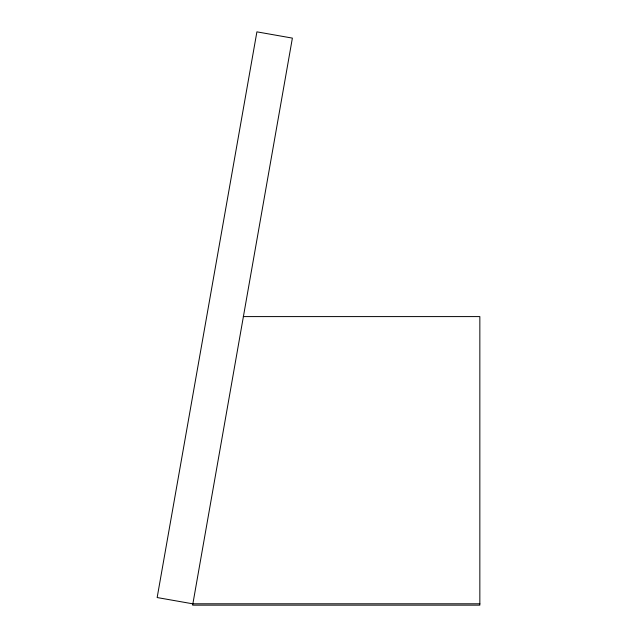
<?xml version="1.0" encoding="UTF-8"?>
<svg xmlns="http://www.w3.org/2000/svg" width="637" height="637" viewBox="0 0 637 637"><rect width="100%" height="100%" fill="white"/><g stroke="black" fill="none" stroke-linecap="round" stroke-linejoin="round"><path stroke-width="0.96" d="M243.278 316.589L479.844 316.589L479.844 605.15L192.637 605.15L292.383 38.109L256.902 31.85L157.156 597.546L192.637 603.796L479.844 603.796"/></g></svg>
